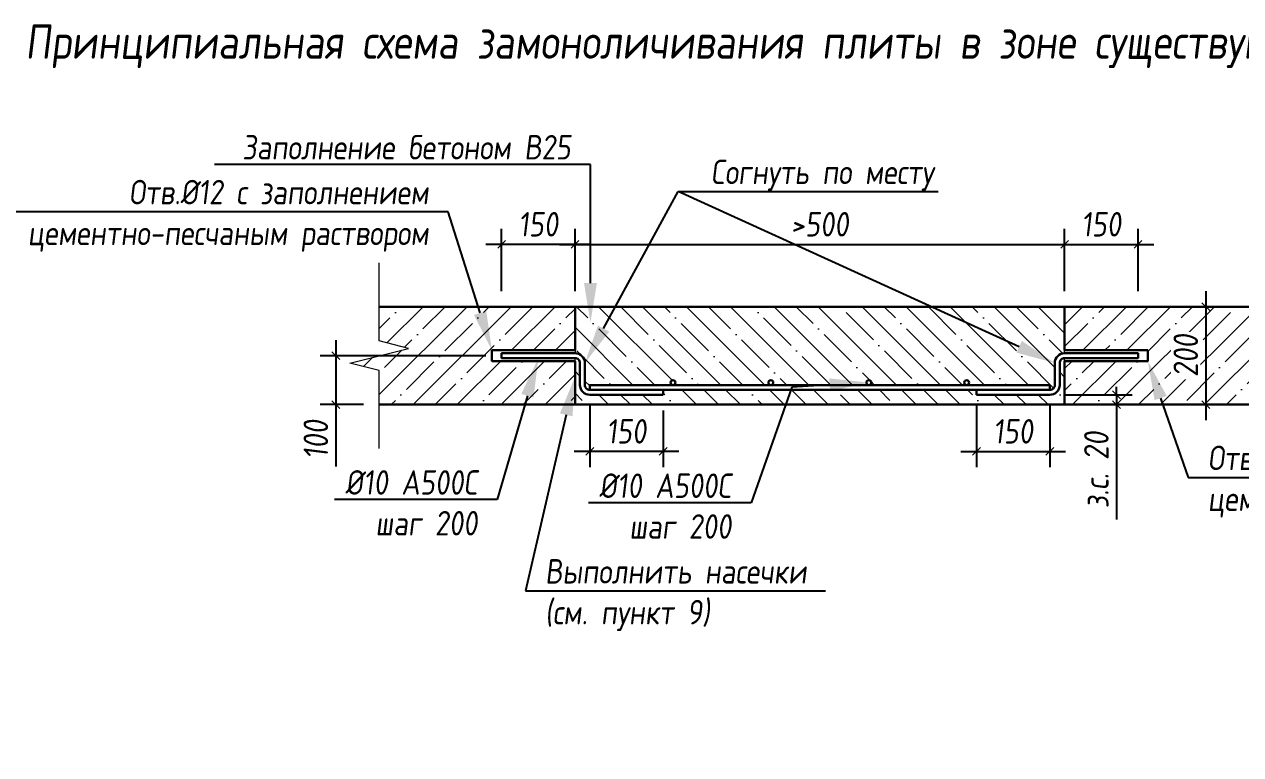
# Model space of a CAD drawing. Header units: millimetres. Extents: x -233751 to 529254, y -907864 to 285890.
# Drawn here: x 387672 to 390157, y 263195 to 264687 of the extents above; entities that cross this region are included whole.
import ezdxf
from ezdxf import colors
from ezdxf.entities.mleader import LeaderData, LeaderLine
from ezdxf.math import Vec2, Vec3

# ---------------------------------------------------------------- set-up
doc = ezdxf.new("R2010")
doc.units = ezdxf.units.MM
doc.layers.get('0').update_dxf_attribs({"lineweight": 30})
doc.layers.get('Defpoints').update_dxf_attribs({"lineweight": 0})
for name, color, linetype, lineweight in [('_TEXT', 7, 'Continuous', 30), ('КР_Основная', 7, 'Continuous', 30), ('КР_Размеры отверстия', 7, 'Continuous', 5), ('КР_Тонкая', 250, 'Continuous', 0)]:
    doc.layers.add(name, color=color, linetype=linetype, lineweight=lineweight)
doc.styles.add('ISOCPEUR', font='isocpeur.ttf', dxfattribs={"width": 0.85, "oblique": 7})
doc.linetypes.add('СМСВ', pattern='A,0.199999,1e-06,[130,ltypeshp.shx,S=1.06,R=-45,X=0.75,Y=0],1.5,[130,ltypeshp.shx,S=1.06,R=45,X=-0.75,Y=0],0', length=1.7)
doc.dimstyles.new('R_20', dxfattribs={"dimtxt": 50, "dimasz": 16, "dimexe": 32, "dimexo": 32, "dimgap": 16, "dimtad": 1, "dimdec": 0, "dimzin": 0, "dimdsep": 46, "dimtxsty": 'ISOCPEUR', "dimblk1": 'OBLIQUE', "dimblk2": 'OBLIQUE', "dimsah": 1, "dimcen": 0, "dimdle": 32, "dimclrd": 256, "dimclre": 256, "dimclrt": 256, "dimadec": 0, "dimazin": 0, "dimtfac": 2, "dimtdec": 0, "dimtmove": 0, "dimatfit": 2, "dimldrblk": 'OBLIQUE', "dimfxl": 300, "dimtvp": 3, "dimtfill": 1, "dimtolj": 1, "dimtzin": 0, "dimarcsym": 0})

# ---------------------------------------------------------------- blocks, each defined once
blk = doc.blocks.new('*U1941')
at = {"color": 0, "linetype": 'Continuous', "lineweight": -2}
blk.add_wipeout([(0, 0), (0, 6), (0, 12), (0, 18), (0, 24), (0, 30), (0, 36), (0, 42), (0, 48), (0, 54), (0, 60), (0, 66), (0, 72), (0, 78), (0, 84), (0, 90), (0, 96), (0, 102), (0, 108), (0, 114), (0, 120), (-3, 120.75), (-6, 121.5), (-9, 122.25), (-12, 123), (-15, 123.75), (-18, 124.5), (-21, 125.25), (-24, 126), (-27, 126.75), (-30, 127.5), (-33, 128.25), (-36, 129), (-39, 129.75), (-42, 130.5), (-45, 131.25), (-48, 132), (-51, 132.75), (-54, 133.5), (-57, 134.25), (-60, 135), (-54, 136.5), (-48, 138), (-42, 139.5), (-36, 141), (-30, 142.5), (-24, 144), (-18, 145.5), (-12, 147), (-6, 148.5), (0, 150), (6, 151.5), (12, 153), (18, 154.5), (24, 156), (30, 157.5), (36, 159), (42, 160.5), (48, 162), (54, 163.5), (60, 165), (57, 165.75), (54, 166.5), (51, 167.25), (48, 168), (45, 168.75), (42, 169.5), (39, 170.25), (36, 171), (33, 171.75), (30, 172.5), (27, 173.25), (24, 174), (21, 174.75), (18, 175.5), (15, 176.25), (12, 177), (9, 177.75), (6, 178.5), (3, 179.25), (0, 180), (0, 186), (0, 192), (0, 198), (0, 204), (0, 210), (0, 216), (0, 222), (0, 228), (0, 234), (0, 240), (0, 246), (0, 252), (0, 258), (0, 264), (0, 270), (0, 276), (0, 282), (0, 288), (0, 294), (0, 300), (-200, 300), (-200, 0)], dxfattribs=at)
blk.add_lwpolyline([(0, -40), (0, 0), (0, 120), (-60, 135), (60, 165), (0, 180), (0, 300), (0, 340)], dxfattribs=at)
blk = doc.blocks.new('_OBLIQUE')
at = {"color": 0, "linetype": 'ByBlock'}
blk.add_line((-0.5, -0.5), (0.5, 0.5), dxfattribs=at)
blk = doc.blocks.new('*D288')
at = {"layer": 'Defpoints', "color": 0, "transparency": 16777216}
for p in [(389796.8, 264237.4), (388796.8, 264109.9), (389796.8, 264109.9)]:
    blk.add_point(p, dxfattribs=at)
at = {"layer": 'КР_Размеры отверстия', "lineweight": -2, "transparency": 16777216}
for p, q in [((388796.8, 264141.9), (388796.8, 264269.4)), ((389796.8, 264141.9), (389796.8, 264269.4)), ((388764.8, 264237.4), (389828.8, 264237.4))]:
    blk.add_line(p, q, dxfattribs=at)
at = {"layer": 'КР_Размеры отверстия', "lineweight": -2, "transparency": 16777216, "xscale": 16, "yscale": 16, "zscale": 16, "rotation": 180}
blk.add_blockref('_OBLIQUE', (388796.8, 264237.4), dxfattribs=at)
at = {"layer": 'КР_Размеры отверстия', "lineweight": -2, "transparency": 16777216, "xscale": 16, "yscale": 16, "zscale": 16}
blk.add_blockref('_OBLIQUE', (389796.8, 264237.4), dxfattribs=at)
at = {"layer": 'КР_Размеры отверстия', "transparency": 16777216, "insert": (389296.8, 264278.4), "char_height": 50, "attachment_point": 5, "style": 'ISOCPEUR', "bg_fill": 3, "box_fill_scale": 1.1, "bg_fill_color": 256, "bg_fill_true_color": 13158600, "bg_fill_transparency": 0}
blk.add_mtext('\\A1;>500', dxfattribs=at)
blk = doc.blocks.new('*D290')
at = {"layer": 'Defpoints', "color": 0, "transparency": 16777216}
for p in [(389766.8, 263929.9), (389796.8, 263909.9), (389902.7, 263909.9)]:
    blk.add_point(p, dxfattribs=at)
at = {"layer": 'КР_Размеры отверстия', "lineweight": -2, "transparency": 16777216}
for p, q in [((389902.7, 263929.9), (389902.7, 263945.9)), ((389798.8, 263929.9), (389934.7, 263929.9)), ((389902.7, 263929.9), (389902.7, 263909.9)), ((389828.8, 263909.9), (389934.7, 263909.9)), ((389902.7, 263909.9), (389902.7, 263675.1))]:
    blk.add_line(p, q, dxfattribs=at)
at = {"layer": 'КР_Размеры отверстия', "lineweight": -2, "transparency": 16777216, "xscale": 16, "yscale": 16, "zscale": 16}
for p, rotation in [((389902.7, 263929.9), 270), ((389902.7, 263909.9), 90)]:
    blk.add_blockref('_OBLIQUE', p, dxfattribs=dict(at, rotation=rotation))
at = {"layer": 'КР_Размеры отверстия', "transparency": 16777216, "insert": (389861.7, 263776.5), "char_height": 50, "attachment_point": 5, "rotation": 90, "style": 'ISOCPEUR', "bg_fill": 3, "box_fill_scale": 1.1, "bg_fill_color": 256, "bg_fill_true_color": 13158600, "bg_fill_transparency": 0}
blk.add_mtext('\\A1;з.с. 20', dxfattribs=at)
blk = doc.blocks.new('*D291')
at = {"layer": 'Defpoints', "color": 0, "transparency": 16777216}
for p in [(390085.3, 264109.9), (390085.3, 263909.9), (390085.3, 263909.9)]:
    blk.add_point(p, dxfattribs=at)
at = {"layer": 'КР_Размеры отверстия', "lineweight": -2, "transparency": 16777216}
blk.add_line((390085.3, 264141.9), (390085.3, 263877.9), dxfattribs=at)
at = {"layer": 'КР_Размеры отверстия', "lineweight": -2, "transparency": 16777216, "xscale": 16, "yscale": 16, "zscale": 16}
for p, rotation in [((390085.3, 264109.9), 90), ((390085.3, 263909.9), 270)]:
    blk.add_blockref('_OBLIQUE', p, dxfattribs=dict(at, rotation=rotation))
at = {"layer": 'КР_Размеры отверстия', "transparency": 16777216, "insert": (390044.3, 264009.9), "char_height": 50, "attachment_point": 5, "rotation": 90, "style": 'ISOCPEUR', "bg_fill": 3, "box_fill_scale": 1.1, "bg_fill_color": 256, "bg_fill_true_color": 13158600, "bg_fill_transparency": 0}
blk.add_mtext('\\A1;200', dxfattribs=at)
blk = doc.blocks.new('*D289')
at = {"layer": 'Defpoints', "color": 0, "transparency": 16777216}
for p in [(389946.8, 264237.4), (389796.8, 264109.9), (389946.8, 264109.9)]:
    blk.add_point(p, dxfattribs=at)
at = {"layer": 'КР_Размеры отверстия', "lineweight": -2, "transparency": 16777216}
for p, q in [((389796.8, 264141.9), (389796.8, 264269.4)), ((389946.8, 264141.9), (389946.8, 264269.4)), ((389764.8, 264237.4), (389978.8, 264237.4))]:
    blk.add_line(p, q, dxfattribs=at)
at = {"layer": 'КР_Размеры отверстия', "lineweight": -2, "transparency": 16777216, "xscale": 16, "yscale": 16, "zscale": 16, "rotation": 180}
blk.add_blockref('_OBLIQUE', (389796.8, 264237.4), dxfattribs=at)
at = {"layer": 'КР_Размеры отверстия', "lineweight": -2, "transparency": 16777216, "xscale": 16, "yscale": 16, "zscale": 16}
blk.add_blockref('_OBLIQUE', (389946.8, 264237.4), dxfattribs=at)
at = {"layer": 'КР_Размеры отверстия', "transparency": 16777216, "insert": (389871.8, 264278.4), "char_height": 50, "attachment_point": 5, "style": 'ISOCPEUR', "bg_fill": 3, "box_fill_scale": 1.1, "bg_fill_color": 256, "bg_fill_true_color": 13158600, "bg_fill_transparency": 0}
blk.add_mtext('\\A1;150', dxfattribs=at)
blk = doc.blocks.new('*D287')
at = {"layer": 'Defpoints', "color": 0, "transparency": 16777216}
for p in [(388646.8, 264237.4), (388646.8, 264109.9), (388796.8, 264109.9)]:
    blk.add_point(p, dxfattribs=at)
at = {"layer": 'КР_Размеры отверстия', "lineweight": -2, "transparency": 16777216}
for p, q in [((388646.8, 264141.9), (388646.8, 264269.4)), ((388796.8, 264141.9), (388796.8, 264269.4)), ((388828.8, 264237.4), (388614.8, 264237.4))]:
    blk.add_line(p, q, dxfattribs=at)
at = {"layer": 'КР_Размеры отверстия', "lineweight": -2, "transparency": 16777216, "xscale": 16, "yscale": 16, "zscale": 16, "rotation": 180}
blk.add_blockref('_OBLIQUE', (388646.8, 264237.4), dxfattribs=at)
at = {"layer": 'КР_Размеры отверстия', "lineweight": -2, "transparency": 16777216, "xscale": 16, "yscale": 16, "zscale": 16}
blk.add_blockref('_OBLIQUE', (388796.8, 264237.4), dxfattribs=at)
at = {"layer": 'КР_Размеры отверстия', "transparency": 16777216, "insert": (388721.8, 264278.4), "char_height": 50, "attachment_point": 5, "style": 'ISOCPEUR', "bg_fill": 3, "box_fill_scale": 1.1, "bg_fill_color": 256, "bg_fill_true_color": 13158600, "bg_fill_transparency": 0}
blk.add_mtext('\\A1;150', dxfattribs=at)
blk = doc.blocks.new('*D292')
at = {"layer": 'Defpoints', "color": 0, "transparency": 16777216}
for p in [(388646.8, 264009.9), (388308.2, 263909.9), (388396.8, 263909.9)]:
    blk.add_point(p, dxfattribs=at)
at = {"layer": 'КР_Размеры отверстия', "lineweight": -2, "transparency": 16777216}
for p, q in [((388308.2, 264041.9), (388308.2, 263909.9)), ((388614.8, 264009.9), (388276.2, 264009.9)), ((388364.8, 263909.9), (388276.2, 263909.9)), ((388308.2, 263909.9), (388308.2, 263783.5))]:
    blk.add_line(p, q, dxfattribs=at)
at = {"layer": 'КР_Размеры отверстия', "lineweight": -2, "transparency": 16777216, "xscale": 16, "yscale": 16, "zscale": 16}
for p, rotation in [((388308.2, 264009.9), 90), ((388308.2, 263909.9), 270)]:
    blk.add_blockref('_OBLIQUE', p, dxfattribs=dict(at, rotation=rotation))
at = {"layer": 'КР_Размеры отверстия', "transparency": 16777216, "insert": (388267.2, 263838.7), "char_height": 50, "attachment_point": 5, "rotation": 90, "style": 'ISOCPEUR', "bg_fill": 3, "box_fill_scale": 1.1, "bg_fill_color": 256, "bg_fill_true_color": 13158600, "bg_fill_transparency": 0}
blk.add_mtext('\\A1;100', dxfattribs=at)
blk = doc.blocks.new('*D293')
at = {"layer": 'Defpoints', "color": 0, "transparency": 16777216}
for p in [(389616.8, 263939.9), (389766.8, 263939.9), (389766.8, 263814.3)]:
    blk.add_point(p, dxfattribs=at)
at = {"layer": 'КР_Размеры отверстия', "lineweight": -2, "transparency": 16777216}
for p, q in [((389616.8, 263907.9), (389616.8, 263782.3)), ((389766.8, 263907.9), (389766.8, 263782.3)), ((389584.8, 263814.3), (389798.8, 263814.3))]:
    blk.add_line(p, q, dxfattribs=at)
at = {"layer": 'КР_Размеры отверстия', "lineweight": -2, "transparency": 16777216, "xscale": 16, "yscale": 16, "zscale": 16, "rotation": 180}
blk.add_blockref('_OBLIQUE', (389616.8, 263814.3), dxfattribs=at)
at = {"layer": 'КР_Размеры отверстия', "lineweight": -2, "transparency": 16777216, "xscale": 16, "yscale": 16, "zscale": 16}
blk.add_blockref('_OBLIQUE', (389766.8, 263814.3), dxfattribs=at)
at = {"layer": 'КР_Размеры отверстия', "transparency": 16777216, "insert": (389691.8, 263855.3), "char_height": 50, "attachment_point": 5, "style": 'ISOCPEUR', "bg_fill": 3, "box_fill_scale": 1.1, "bg_fill_color": 256, "bg_fill_true_color": 13158600, "bg_fill_transparency": 0}
blk.add_mtext('\\A1;150', dxfattribs=at)
blk = doc.blocks.new('*D294')
at = {"layer": 'Defpoints', "color": 0, "transparency": 16777216}
for p in [(388826.8, 263939.9), (388976.8, 263929.9), (388826.8, 263814.3)]:
    blk.add_point(p, dxfattribs=at)
at = {"layer": 'КР_Размеры отверстия', "lineweight": -2, "transparency": 16777216}
for p, q in [((388826.8, 263907.9), (388826.8, 263782.3)), ((388976.8, 263897.9), (388976.8, 263782.3)), ((389008.8, 263814.3), (388794.8, 263814.3))]:
    blk.add_line(p, q, dxfattribs=at)
at = {"layer": 'КР_Размеры отверстия', "lineweight": -2, "transparency": 16777216, "xscale": 16, "yscale": 16, "zscale": 16, "rotation": 180}
blk.add_blockref('_OBLIQUE', (388826.8, 263814.3), dxfattribs=at)
at = {"layer": 'КР_Размеры отверстия', "lineweight": -2, "transparency": 16777216, "xscale": 16, "yscale": 16, "zscale": 16}
blk.add_blockref('_OBLIQUE', (388976.8, 263814.3), dxfattribs=at)
at = {"layer": 'КР_Размеры отверстия', "transparency": 16777216, "insert": (388901.8, 263855.3), "char_height": 50, "attachment_point": 5, "style": 'ISOCPEUR', "bg_fill": 3, "box_fill_scale": 1.1, "bg_fill_color": 256, "bg_fill_true_color": 13158600, "bg_fill_transparency": 0}
blk.add_mtext('\\A1;150', dxfattribs=at)

msp = doc.modelspace()

# ---------------------------------------------------------------- hatches: boundary and pattern name
at = {"layer": 'КР_Тонкая'}
h = msp.add_hatch(dxfattribs=at)
h.set_pattern_fill('ANSI35', scale=10, angle=90)
h.paths.add_polyline_path([(388796.8, 264109.9), (388796.8, 264020.9), (388796.8, 264014.9, -0.414214), (388816.8, 263994.9), (388816.8, 263949.9, 0.414214), (388826.8, 263939.9), (388826.8, 263949.9), (388996.8, 263949.9, -0.414214), (388991.8, 263954.9, -1), (389001.8, 263954.9, -0.414214), (388996.8, 263949.9), (389196.8, 263949.9, -0.414214), (389191.8, 263954.9, -1), (389201.8, 263954.9, -0.414214), (389196.8, 263949.9), (389396.8, 263949.9, -0.414214), (389391.8, 263954.9, -1), (389401.8, 263954.9, -0.414214), (389396.8, 263949.9), (389596.8, 263949.9, -0.414214), (389591.8, 263954.9, -1), (389601.8, 263954.9, -0.414214), (389596.8, 263949.9), (389766.8, 263949.9), (389766.8, 263939.9, 0.414214), (389776.8, 263949.9), (389776.8, 263994.9, -0.414214), (389796.8, 264014.9), (389796.8, 264020.9), (389796.8, 264109.9)])
h.paths.add_polyline_path([(388976.8, 263939.9), (388976.8, 263929.9), (388826.8, 263929.9, -0.414214), (388806.8, 263949.9), (388806.8, 263994.9, 0.414214), (388796.8, 264004.9), (388796.8, 263998.9), (388796.8, 263909.9), (389796.8, 263909.9), (389796.8, 263998.9), (389796.8, 264004.9, 0.414214), (389786.8, 263994.9), (389786.8, 263949.9, -0.414214), (389766.8, 263929.9), (389616.8, 263929.9), (389616.8, 263939.9)])

# ---------------------------------------------------------------- linework, layer by layer
at = {"layer": 'КР_Основная'}
for points in [[(388796.8, 264109.9), (389796.8, 264109.9)], [(390402.1, 264109.9), (389796.8, 264109.9), (389796.8, 264020.9), (389966.8, 264020.9), (389966.8, 263998.9), (389796.8, 263998.9), (389796.8, 263909.9), (390402.1, 263909.9)], [(388796.8, 263909.9), (389796.8, 263909.9)]]:
    msp.add_lwpolyline(points, dxfattribs=at)
for points in [[(388976.8, 263929.9), (388826.8, 263929.9, -0.414214), (388806.8, 263949.9), (388806.8, 263994.9, 0.414214), (388796.8, 264004.9), (388646.8, 264004.9), (388646.8, 264014.9), (388796.8, 264014.9, -0.414214), (388816.8, 263994.9), (388816.8, 263949.9, 0.414214), (388826.8, 263939.9), (388976.8, 263939.9)], [(389616.8, 263929.9), (389766.8, 263929.9, 0.414214), (389786.8, 263949.9), (389786.8, 263994.9, -0.414214), (389796.8, 264004.9), (389946.8, 264004.9), (389946.8, 264014.9), (389796.8, 264014.9, 0.414214), (389776.8, 263994.9), (389776.8, 263949.9, -0.414214), (389766.8, 263939.9), (389616.8, 263939.9)]]:
    msp.add_lwpolyline(points, format="xyb", close=True, dxfattribs=at)
msp.add_lwpolyline([(389766.8, 263939.9), (388826.8, 263939.9), (388826.8, 263949.9), (389766.8, 263949.9)], close=True, dxfattribs=at)
at = {"layer": 'КР_Основная', "linetype": 'СМСВ'}
for points in [[(388826.8, 263939.9), (388976.8, 263939.9)], [(389766.8, 263939.9), (389616.8, 263939.9)]]:
    msp.add_lwpolyline(points, dxfattribs=at)
at = {"layer": 'КР_Основная'}
for centre in [(388996.8, 263954.9), (389196.8, 263954.9), (389396.8, 263954.9), (389596.8, 263954.9)]:
    msp.add_circle(centre, 5, dxfattribs=at)
at = {"layer": 'КР_Тонкая'}
for points in [[(388796.8, 264020.9), (388796.8, 264014.9)], [(389796.8, 264014.9), (389796.8, 264020.9)], [(388796.8, 263998.9), (388796.8, 264004.9)], [(389796.8, 263998.9), (389796.8, 264004.9)]]:
    msp.add_lwpolyline(points, dxfattribs=at)

# ---------------------------------------------------------------- block references
msp.add_blockref('*U1941', (388396.8, 263859.9), dxfattribs=at)

# ---------------------------------------------------------------- texts
at = {"layer": '_TEXT', "insert": (389452.6, 264642), "char_height": 70, "attachment_point": 5, "style": 'ISOCPEUR'}
msp.add_mtext('Принципиальная схема замоноличивания плиты в зоне существующего проёма более 500 мм', dxfattribs=at)

# ---------------------------------------------------------------- leaders
at = {"layer": 'КР_Тонкая'}
ml = msp.add_multileader_mtext('Standard', dxfattribs=at)
ml.set_content('Согнуть по месту', color=256, style='ISOCPEUR')
ml.set_leader_properties()
ml.build(insert=Vec2(0, 0))
ml.multileader.update_dxf_attribs({"has_dogleg": 0, "text_left_attachment_type": 6, "text_right_attachment_type": 6, "arrow_head_size": 80, "scale": 20})
ctx = ml.context
ctx.base_point, ctx.scale, ctx.char_height, ctx.arrow_head_size, ctx.landing_gap_size, ctx.plane_origin = Vec3(389007.1, 264345.4), 20, 50, 80, 40, Vec3(389635.2, 263929.9)
ctx.left_attachment, ctx.right_attachment, ctx.text_align_type = 6, 6, 2
notes = []
notes.append((ctx, [(1, (1, 1, 0), (388847.1, 264345.4), (1, 0), 160, [(0, [(389776.8, 263994.9)], 0, []), (1, [(388816.8, 263994.9)], 0, [])])]))
ctx.mtext.insert, ctx.mtext.alignment, ctx.mtext.flow_direction = Vec3(389529.2, 264410.4), 3, 5
ml = msp.add_multileader_mtext('Standard', dxfattribs=at)
ml.set_content('Отв.%%C12 с заполнением\\Pцементно-песчаным раствором', color=256, style='ISOCPEUR')
ml.set_leader_properties()
ml.build(insert=Vec2(0, 0))
ml.multileader.update_dxf_attribs({"has_dogleg": 0, "text_left_attachment_type": 6, "text_right_attachment_type": 6, "arrow_head_size": 80, "scale": 20})
ctx = ml.context
ctx.base_point, ctx.scale, ctx.char_height, ctx.arrow_head_size, ctx.landing_gap_size, ctx.plane_origin = Vec3(390049.4, 263761), 20, 50, 80, 40, Vec3(389966.8, 263998.9)
ctx.left_attachment, ctx.right_attachment = 6, 6
notes.append((ctx, [(1, (1, 1, 0), (389889.4, 263761), (1, 0), 160, [(0, [(389966.8, 263998.9)], 0, [])])]))
ctx.mtext.insert, ctx.mtext.flow_direction = Vec3(390089.4, 263826), 5
ml = msp.add_multileader_mtext('Standard', dxfattribs=at)
ml.set_content('Выполнить насечки\\P(см. пункт 9)', color=256, style='ISOCPEUR')
ml.set_leader_properties()
ml.build(insert=Vec2(0, 0))
ml.multileader.update_dxf_attribs({"has_dogleg": 0, "text_left_attachment_type": 6, "text_right_attachment_type": 6, "arrow_head_size": 80, "scale": 20})
ctx = ml.context
ctx.base_point, ctx.scale, ctx.char_height, ctx.arrow_head_size, ctx.landing_gap_size, ctx.plane_origin = Vec3(388695.4, 263529.2), 20, 50, 80, 40, Vec3(388796.8, 263901.9)
ctx.left_attachment, ctx.right_attachment = 6, 6
notes.append((ctx, [(1, (1, 1, 0), (388535.4, 263529.2), (1, 0), 160, [(0, [(388796.8, 263966.9)], 0, [])])]))
ctx.mtext.insert, ctx.mtext.flow_direction = Vec3(388735.4, 263594.2), 5
ml = msp.add_multileader_mtext('Standard', dxfattribs=at)
ml.set_content('%%C10 А500С\\Pшаг 200', color=256, style='ISOCPEUR')
ml.set_leader_properties()
ml.build(insert=Vec2(0, 0))
ml.multileader.update_dxf_attribs({"has_dogleg": 0, "text_left_attachment_type": 6, "text_right_attachment_type": 6, "arrow_head_size": 80, "scale": 20})
ctx = ml.context
ctx.base_point, ctx.scale, ctx.char_height, ctx.arrow_head_size, ctx.landing_gap_size, ctx.plane_origin = Vec3(388788.2, 263709.2), 20, 50, 80, 40, Vec3(389396.8, 263954.9)
ctx.left_attachment, ctx.right_attachment, ctx.text_align_type = 6, 6, 2
notes.append((ctx, [(0, (1, 1, 0), (389316.3, 263709.2), (-1, 0), 160, [(1, [(389396.8, 263954.9), (389239.7, 263945.8)], 0, [])])]))
ctx.mtext.insert, ctx.mtext.alignment, ctx.mtext.flow_direction = Vec3(389116.3, 263769.2), 3, 5
for ctx, leaders in notes:
    for number, flags, end, landing, length, lines in leaders:
        leader = LeaderData()
        leader.index, (leader.has_last_leader_line, leader.has_dogleg_vector, leader.attachment_direction) = number, flags
        leader.last_leader_point, leader.dogleg_vector, leader.dogleg_length = Vec3(end), Vec3(landing), length
        for number, points, colour, breaks in lines:
            line = LeaderLine()
            line.index, line.vertices, line.color, line.breaks = number, Vec3.list(points), colors.encode_raw_color(colour), breaks
            leader.lines.append(line)
        ctx.leaders.append(leader)

# ---------------------------------------------------------------- next in the draw order: hatches: boundary and pattern name
h = msp.add_hatch(dxfattribs=at)
h.set_pattern_fill('ANSI35', scale=10)
h.paths.add_polyline_path([(390397.1, 263909.9), (390397.1, 263978.7), (390337.1, 263993.7), (390457.1, 264023.7), (390397.1, 264038.7), (390397.1, 264109.9), (389796.8, 264109.9), (389796.8, 264020.9), (389966.8, 264020.9), (389966.8, 263998.9), (389796.8, 263998.9), (389796.8, 263909.9)])
h.paths.add_polyline_path([(388396.8, 264109.9), (388396.8, 264039.9), (388456.8, 264024.9), (388336.8, 263994.9), (388396.8, 263979.9), (388396.8, 263909.9), (388796.8, 263909.9), (388796.8, 263998.9), (388626.8, 263998.9), (388626.8, 264020.9), (388796.8, 264020.9), (388796.8, 264109.9)])

# ---------------------------------------------------------------- next in the draw order: linework, layer by layer
at = {"layer": 'КР_Основная'}
msp.add_lwpolyline([(388396.8, 264109.9), (388796.8, 264109.9), (388796.8, 264020.9), (388626.8, 264020.9), (388626.8, 263998.9), (388796.8, 263998.9), (388796.8, 263909.9), (388396.8, 263909.9)], dxfattribs=at)

# ---------------------------------------------------------------- next in the draw order: leaders
at = {"layer": 'КР_Тонкая'}
ml = msp.add_multileader_mtext('Standard', dxfattribs=at)
ml.set_content('Заполнение бетоном В25', color=256, style='ISOCPEUR')
ml.set_leader_properties()
ml.build(insert=Vec2(0, 0))
ml.multileader.update_dxf_attribs({"has_dogleg": 0, "text_left_attachment_type": 6, "text_right_attachment_type": 6, "arrow_head_size": 80, "scale": 20})
ctx = ml.context
ctx.base_point, ctx.scale, ctx.char_height, ctx.arrow_head_size, ctx.landing_gap_size, ctx.plane_origin = Vec3(388075, 264400.8), 20, 50, 80, 40, Vec3(388828.2, 264078.1)
ctx.left_attachment, ctx.right_attachment, ctx.text_align_type = 6, 6, 2
notes = []
notes.append((ctx, [(1, (1, 1, 0), (388988.2, 264400.8), (-1, 0), 160, [(0, [(388828.2, 264078.1)], 0, [])])]))
ctx.mtext.insert, ctx.mtext.alignment, ctx.mtext.flow_direction = Vec3(388788.2, 264460.8), 3, 5
ml = msp.add_multileader_mtext('Standard', dxfattribs=at)
ml.set_content('Отв.%%C12 с заполнением\\Pцементно-песчаным раствором', color=256, style='ISOCPEUR')
ml.set_leader_properties()
ml.build(insert=Vec2(0, 0))
ml.multileader.update_dxf_attribs({"has_dogleg": 0, "text_left_attachment_type": 6, "text_right_attachment_type": 6, "arrow_head_size": 80, "scale": 20})
ctx = ml.context
ctx.base_point, ctx.scale, ctx.char_height, ctx.arrow_head_size, ctx.landing_gap_size, ctx.plane_origin = Vec3(387617, 264304.1), 20, 50, 80, 40, Vec3(388626.8, 264020.9)
ctx.left_attachment, ctx.right_attachment, ctx.text_align_type = 6, 6, 2
notes.append((ctx, [(0, (1, 1, 0), (388697.7, 264304.1), (-1, 0), 160, [(0, [(388626.8, 264020.9)], 0, [])])]))
ctx.mtext.insert, ctx.mtext.alignment, ctx.mtext.flow_direction = Vec3(388497.7, 264369.1), 3, 5
ml = msp.add_multileader_mtext('Standard', dxfattribs=at)
ml.set_content('%%C10 А500С\\Pшаг 200', color=256, style='ISOCPEUR')
ml.set_leader_properties()
ml.build(insert=Vec2(0, 0))
ml.multileader.update_dxf_attribs({"has_dogleg": 0, "text_left_attachment_type": 6, "text_right_attachment_type": 6, "arrow_head_size": 80, "scale": 20})
ctx = ml.context
ctx.base_point, ctx.scale, ctx.char_height, ctx.arrow_head_size, ctx.landing_gap_size, ctx.plane_origin = Vec3(388269.7, 263715.9), 20, 50, 80, 40, Vec3(388721.8, 264004.9)
ctx.left_attachment, ctx.right_attachment, ctx.text_align_type = 6, 6, 2
notes.append((ctx, [(0, (1, 1, 0), (388797.7, 263715.9), (-1, 0), 160, [(0, [(388721.8, 264004.9)], 0, [])])]))
ctx.mtext.insert, ctx.mtext.alignment, ctx.mtext.flow_direction = Vec3(388597.7, 263775.9), 3, 5
for ctx, leaders in notes:
    for number, flags, end, landing, length, lines in leaders:
        leader = LeaderData()
        leader.index, (leader.has_last_leader_line, leader.has_dogleg_vector, leader.attachment_direction) = number, flags
        leader.last_leader_point, leader.dogleg_vector, leader.dogleg_length = Vec3(end), Vec3(landing), length
        for number, points, colour, breaks in lines:
            line = LeaderLine()
            line.index, line.vertices, line.color, line.breaks = number, Vec3.list(points), colors.encode_raw_color(colour), breaks
            leader.lines.append(line)
        ctx.leaders.append(leader)

# ---------------------------------------------------------------- next in the draw order: dimensions: what is measured, and where the dimension line sits
at = {"layer": 'КР_Размеры отверстия'}
dim = msp.add_linear_dim(base=(389796.8, 264237.4), p1=(388796.8, 264109.9), p2=(389796.8, 264109.9), text='>500', dimstyle='R_20', dxfattribs=at)
dim.commit()
dim.dimension.update_dxf_attribs({"geometry": '*D288', "text_midpoint": (389296.8, 264278.4)})
for base, p1, p2, picture, middle in [((390085.3, 263909.9), (390085.3, 264109.9), (390085.3, 263909.9), '*D291', (390044.3, 264009.9)), ((388308.2, 263909.9), (388646.8, 264009.9), (388396.8, 263909.9), '*D292', (388267.2, 263838.7))]:
    dim = msp.add_linear_dim(base=base, p1=p1, p2=p2, angle=90, dimstyle='R_20', dxfattribs=at)
    dim.commit()
    dim.dimension.update_dxf_attribs({"geometry": picture, "text_midpoint": middle})
dim = msp.add_linear_dim(base=(388826.8, 263814.3), p1=(388976.8, 263929.9), p2=(388826.8, 263939.9), dimstyle='R_20', dxfattribs=at)
dim.commit()
dim.dimension.update_dxf_attribs({"geometry": '*D294', "text_midpoint": (388901.8, 263855.3)})
dim = msp.add_linear_dim(base=(389902.7, 263909.9), p1=(389766.8, 263929.9), p2=(389796.8, 263909.9), angle=90, text='з.с. <>', dimstyle='R_20', dxfattribs=at)
dim.commit()
dim.dimension.update_dxf_attribs({"geometry": '*D290', "text_midpoint": (389861.7, 263776.5)})

# ---------------------------------------------------------------- next in the draw order: dimensions: what is measured, and where the dimension line sits
dim = msp.add_linear_dim(base=(388646.8, 264237.4), p1=(388796.8, 264109.9), p2=(388646.8, 264109.9), angle=180, dimstyle='R_20', dxfattribs=at)
dim.commit()
dim.dimension.update_dxf_attribs({"geometry": '*D287', "text_midpoint": (388721.8, 264278.4)})
for base, p1, p2, picture, middle in [((389946.8, 264237.4), (389796.8, 264109.9), (389946.8, 264109.9), '*D289', (389871.8, 264278.4)), ((389766.8, 263814.3), (389616.8, 263939.9), (389766.8, 263939.9), '*D293', (389691.8, 263855.3))]:
    dim = msp.add_linear_dim(base=base, p1=p1, p2=p2, dimstyle='R_20', dxfattribs=at)
    dim.commit()
    dim.dimension.update_dxf_attribs({"geometry": picture, "text_midpoint": middle})

doc.saveas('drawing.dxf')
